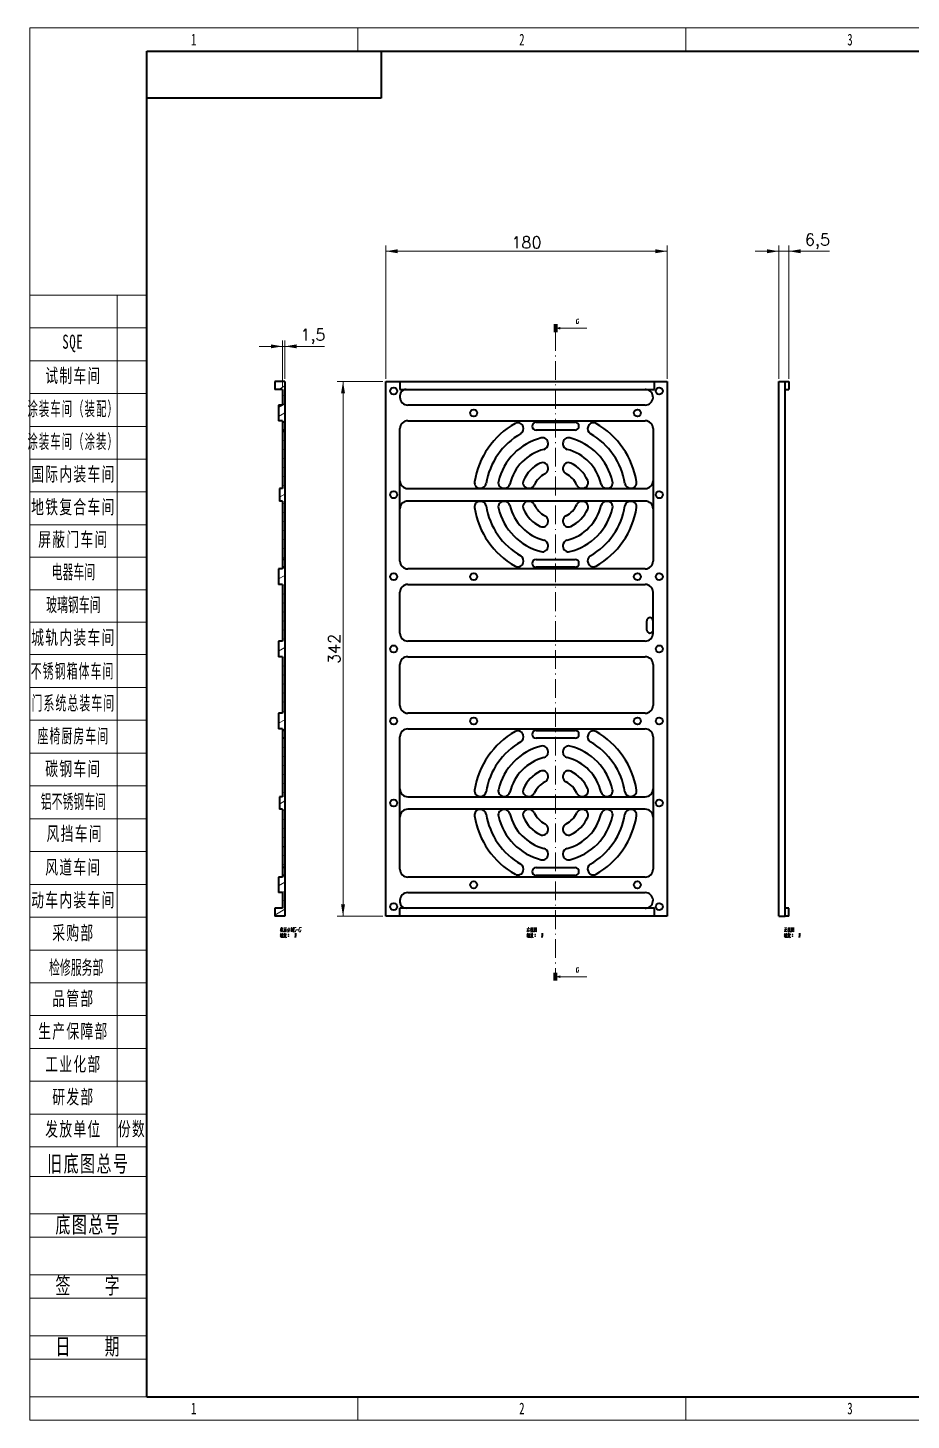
# Model space of a CAD drawing. Header units: millimetres. Extents: x -631 to 3210, y -561 to 2288.
# Drawn here: x 659 to 1224, y 476 to 1366 of the extents above; entities that cross this region are included whole.
import ezdxf
from ezdxf.enums import TextEntityAlignment as Align

# ---------------------------------------------------------------- set-up
doc = ezdxf.new("R2010")
doc.units = ezdxf.units.MM
doc.linetypes.add('DASHDOT', pattern=[18.5, 12, -3, 0.5, -3])
doc.layers.get('0').update_dxf_attribs({"lineweight": 18})
for name, color, linetype, lineweight in [('尺寸线层', 3, 'Continuous', 18), ('文本层', 3, 'Continuous', 18), ('粗实线层', 7, 'Continuous', 35), ('细实线层', 7, 'Continuous', 18)]:
    doc.layers.add(name, color=color, linetype=linetype, lineweight=lineweight)
doc.styles.get("Standard").update_dxf_attribs({"font": 'txt.shx', "bigfont": 'gbcbig.shx'})
doc.styles.add('标准', font='', dxfattribs={"width": 0.667})
doc.styles.get('标准').set_extended_font_data('宋体')
doc.dimstyles.get("Standard").update_dxf_attribs({"dimscale": 3, "dimtxt": 0.18, "dimasz": 0.18, "dimexe": 0.18, "dimexo": 0.0625, "dimgap": 0.09, "dimtad": 0, "dimtih": 1, "dimtoh": 1, "dimdec": 4, "dimzin": 0, "dimdsep": 46, "dimtxsty": 'Standard', "dimcen": 0.09, "dimdle": 0.36, "dimadec": 0, "dimazin": 0, "dimtfac": 1, "dimtdec": 4, "dimtofl": 0, "dimtmove": 0, "dimatfit": 3, "dimfxl": 0, "dimtolj": 1, "dimtzin": 0, "dimarcsym": 0})

# ---------------------------------------------------------------- blocks, each defined once
blk = doc.blocks.new('*X2')
at = {"layer": '尺寸线层', "linetype": 'Continuous'}
for p, q in [((-185, 91.49), (-210, 91.49)), ((-191.37, 91.49), (-191.37, -90.21)), ((-185, 84.49), (-210, 84.49)), ((-185, 77.49), (-210, 77.49)), ((-185, 70.49), (-210, 70.49)), ((-185, 63.49), (-210, 63.49)), ((-185, 56.49), (-210, 56.49)), ((-185, 49.49), (-210, 49.49)), ((-185, 42.49), (-210, 42.49)), ((-185, 35.56), (-210, 35.56)), ((-185, 35.56), (-210, 35.56)), ((-185, 28.64), (-210, 28.64)), ((-185, 28.64), (-210, 28.64)), ((-185, 21.71), (-210, 21.71)), ((-185, 21.71), (-210, 21.71)), ((-185, 14.79), (-210, 14.79)), ((-185, 7.79), (-210, 7.79)), ((-185, 0.79), (-210, 0.79)), ((-185, -6.21), (-210, -6.21)), ((-185, -13.21), (-210, -13.21)), ((-185, -20.21), (-210, -20.21)), ((-185, -27.21), (-210, -27.21)), ((-185, -34.21), (-210, -34.21)), ((-185, -41.21), (-210, -41.21)), ((-185, -48.21), (-210, -48.21)), ((-185, -55.21), (-210, -55.21)), ((-185, -62.21), (-210, -62.21)), ((-185, -69.21), (-210, -69.21)), ((-185, -76.21), (-210, -76.21)), ((-185, -83.21), (-210, -83.21)), ((-185, -90.21), (-210, -90.21))]:
    blk.add_line(p, q, dxfattribs=at)
at = {"layer": '文本层'}
for p, q in [((-210, -96.5), (-185, -96.5)), ((-210, -104.5), (-185, -104.5)), ((-210, -109.5), (-185, -109.5)), ((-210, -117.5), (-185, -117.5)), ((-210, -122.5), (-185, -122.5)), ((-210, -130.5), (-185, -130.5)), ((-210, -135.5), (-185, -135.5)), ((-210, -143.5), (-185, -143.5))]:
    blk.add_line(p, q, dxfattribs=at)
at = {"layer": '粗实线层'}
for p, q in [((-185, -143.5), (-185, 143.5)), ((-185, 143.5), (205, 143.5)), ((-135, 143.5), (-135, 133.5)), ((-135, 133.5), (-185, 133.5)), ((-185, -143.5), (205, -143.5))]:
    blk.add_line(p, q, dxfattribs=at)
at = {"layer": '细实线层'}
for p, q in [((-210, -148.5), (-210, 148.5)), ((-210, 148.5), (210, 148.5)), ((-140, 148.5), (-140, 143.5)), ((-70, 148.5), (-70, 143.5)), ((-140, -148.5), (-140, -143.5)), ((-70, -148.5), (-70, -143.5)), ((-210, -148.5), (210, -148.5)), ((-210, -148.5), (-185, -148.5))]:
    blk.add_line(p, q, dxfattribs=at)
at = {"layer": '尺寸线层', "linetype": 'Continuous', "char_height": 3, "attachment_point": 5, "style": '标准'}
for s, insert, width, line_spacing_factor in [('\\T1.1;\\W0.667;SQE', (-200.8, 81.17), 31.0587, 0.47619), ('\\T1.1;\\W0.667;试制车间', (-200.68, 74.14), 31.0587, 0.57381), ('\\T1.1;\\W0.54149;涂装车间（装配）', (-200.73, 67.06), 27.5396, 0.574243), ('\\T1.1;\\W0.54149;涂装车间（涂装）', (-200.73, 60.06), 27.5396, 0.574243), ('\\T1.1;\\W0.667;国际内装车间', (-200.68, 53.14), 31.0587, 0.561905), ('\\T1.1;\\W0.667;地铁复合车间', (-200.68, 46.14), 31.0587, 0.561905), ('\\T1.1;\\W0.667;屏蔽门车间', (-200.68, 39.21), 31.0587, 0.561905), ('\\W1;{\\W0.567;\\T1;电器车间}', (-200.68, 32.29), 37.2629, 0.561905), ('\\W1;{\\W0.567;\\T1;玻璃钢车间}', (-200.68, 25.29), 37.2629, 0.564286), ('\\T1.1;城轨内装车间', (-200.68, 18.29), 18.6315, 1.15057), ('\\T1.1;{\\W0.567;不锈钢箱体车间}', (-200.85, 11.13), 18.6315, 1.15057), ('\\T1.1;{\\W0.567;门系统总装车间}', (-200.68, 4.29), 18.6315, 1.15057), ('\\T1.1;{\\W0.567;座椅厨房车间}', (-200.68, -2.71), 18.6315, 1.15057), ('\\T1.1;碳钢车间', (-200.68, -9.71), 18.6315, 1.15057), ('{\\W0.567;\\T1;铝不锈钢车间}', (-200.68, -16.71), 18.6315, 1.15057), ('\\T1.1;风挡车间', (-200.39, -23.55), 18.6315, 1.15057), ('\\T1.1;风道车间', (-200.68, -30.71), 18.6315, 1.15057), ('\\T1.1;动车内装车间', (-200.68, -37.71), 18.6315, 1.15057), ('\\T1.1;采购部', (-200.68, -44.71), 18.6315, 1.15057), ('\\W1;{\\W0.567;\\T1;检修服务部}', (-200.08, -52.1), 37.2629, 0.564286), ('\\T1.1;品管部', (-200.68, -58.71), 18.6315, 1.15057), ('\\T1.1;生产保障部', (-200.68, -65.71), 18.6315, 1.15057), ('\\T1.1;工业化部', (-200.68, -72.71), 18.6315, 1.15057), ('\\T1.1;研发部', (-200.68, -79.71), 18.6315, 1.15057), ('\\T1.1;发放单位', (-200.68, -86.58), 18.6315, 0.853342), ('\\T1.1;份数', (-188.18, -86.53), 6.3685, 1.15057)]:
    blk.add_mtext(s, dxfattribs=dict(at, insert=insert, width=width, line_spacing_factor=line_spacing_factor))
at = {"layer": '尺寸线层', "style": '标准'}
for tag, height, width, p in [('T1', 2.5, 0.667, (-175, 146)), ('T2', 2.5, 0.667, (-105, 146)), ('T3', 2.5, 0.667, (-35, 146)), ('T4', 2.5, 0.667, (35, 146)), ('T5', 2.5, 0.667, (105, 146)), ('T6', 2.5, 0.667, (175, 146)), ('R1', 2.5, 0.667, (207.5, 111.38)), ('SQE', 3.5, 0.667, (-188.18, 80.99)), ('试制车间', 3.5, 0.28375, (-188.18, 73.99)), ('涂装车间（装配）', 3.5, 0.147264, (-188.18, 66.99)), ('涂装车间（涂装）', 3.5, 0.147264, (-188.18, 59.99)), ('国际内装车间', 3.5, 0.189302, (-188.18, 52.99)), ('地铁复合车间', 3.5, 0.186278, (-188.18, 46.02)), ('屏蔽门车间', 3.5, 0.225254, (-188.18, 39.14)), ('R2', 2.5, 0.667, (207.5, 37.12)), ('电器车间', 3.5, 0.292284, (-188.18, 32.21)), ('玻璃钢车间', 3.5, 0.225603, (-188.18, 25.29)), ('城轨内装车间', 3.5, 0.186278, (-188.18, 18.29)), ('不锈钢箱体车间', 3.5, 0.15932, (-188.18, 11.29)), ('门系统总装车间', 3.5, 0.161527, (-188.18, 4.29)), ('座椅厨房车间', 3.5, 0.186516, (-188.18, -2.71)), ('碳钢车间', 3.5, 0.28375, (-188.18, -9.71)), ('铝不锈钢车间', 3.5, 0.186397, (-188.18, -16.71)), ('风挡车间', 3.5, 0.284026, (-188.18, -23.71)), ('风道车间', 3.5, 0.284026, (-188.18, -30.71)), ('动车内装车间', 3.5, 0.186397, (-188.18, -37.71)), ('R3', 2.5, 0.667, (207.5, -37.12)), ('采购部', 3.5, 0.378308, (-188.18, -44.71)), ('检修服务部', 3.5, 0.223014, (-188.18, -51.71)), ('品管部', 3.5, 0.389426, (-188.18, -58.71)), ('生产保障部', 3.5, 0.223356, (-188.18, -65.71)), ('工业化部', 3.5, 0.281557, (-188.18, -72.71)), ('研发部', 3.5, 0.3788, (-188.18, -79.71)), ('旧底图总号', 3, 0.667, (-197.5, -100.5)), ('底图总号', 3, 0.667, (-197.5, -113.5)), ('R4', 2.5, 0.667, (207.5, -111.38)), ('签字', 3, 0.667, (-197.5, -126.5)), ('日期', 3, 0.667, (-197.5, -139.5)), ('B1', 2.5, 0.667, (-175, -146)), ('B2', 2.5, 0.667, (-105, -146)), ('B3', 2.5, 0.667, (-35, -146)), ('B4', 2.5, 0.667, (35, -146)), ('B5', 2.5, 0.667, (105, -146)), ('B6', 2.5, 0.667, (175, -146))]:
    blk.add_attdef(tag, text='', height=height, dxfattribs=dict(at, width=width)).set_placement(p, align=Align.MIDDLE_CENTER)
at = {"layer": '尺寸线层', "style": '标准', "width": 0.667}
blk.add_attdef('图号', text='', height=5.33, rotation=180, dxfattribs=at).set_placement((-160, 138.5), align=Align.MIDDLE_CENTER)
at = {"layer": '文本层', "char_height": 3.5, "width": 25, "attachment_point": 5, "style": '标准'}
for s, insert in [('\\T1.1;旧底图总号', (-197.5, -94)), ('\\T1.1;底图总号', (-197.5, -107)), ('\\T1.1;签    字', (-197.5, -120)), ('\\T1.1;日    期', (-197.5, -133))]:
    blk.add_mtext(s, dxfattribs=dict(at, insert=insert))
blk = doc.blocks.new('*X16')
at = {"layer": '尺寸线层', "linetype": 'Continuous'}
for points in [[(887.97, 1223.53), (895.47, 1224.78), (895.47, 1222.28)], [(1067.97, 1223.53), (1060.47, 1224.78), (1060.47, 1222.28)]]:
    blk.add_hatch(color=0, dxfattribs=at).paths.add_polyline_path(points, flags=0)
at = {"layer": '尺寸线层', "color": 0, "linetype": 'Continuous'}
for p, q in [((887.97, 1141.96), (887.97, 1227.28)), ((887.97, 1223.53), (1067.97, 1223.53)), ((1067.97, 1141.96), (1067.97, 1227.28))]:
    blk.add_line(p, q, dxfattribs=at)
at = {"layer": '尺寸线层', "color": 0, "insert": (977.97, 1229.16), "char_height": 7.5, "width": 36.4286, "attachment_point": 5}
blk.add_mtext('180', dxfattribs=at)
blk = doc.blocks.new('*X17')
at = {"layer": '尺寸线层', "linetype": 'Continuous'}
for points in [[(860.55, 1140.08), (861.8, 1132.58), (859.3, 1132.58)], [(860.55, 798.08), (861.8, 805.58), (859.3, 805.58)]]:
    blk.add_hatch(color=0, dxfattribs=at).paths.add_polyline_path(points, flags=0)
at = {"layer": '尺寸线层', "color": 0, "linetype": 'Continuous'}
for p, q in [((886.09, 1140.08), (856.8, 1140.08)), ((860.55, 1140.08), (860.55, 798.08)), ((886.09, 798.08), (856.8, 798.08))]:
    blk.add_line(p, q, dxfattribs=at)
at = {"layer": '尺寸线层', "color": 0, "insert": (854.92, 969.08), "char_height": 7.5, "width": 38.5714, "attachment_point": 5, "rotation": 90}
blk.add_mtext('342', dxfattribs=at)
blk = doc.blocks.new('*X18')
at = {"layer": '尺寸线层', "linetype": 'Continuous'}
for points in [[(1139.44, 1223.53), (1131.94, 1224.78), (1131.94, 1222.28)], [(1145.94, 1223.53), (1153.44, 1224.78), (1153.44, 1222.28)]]:
    blk.add_hatch(color=0, dxfattribs=at).paths.add_polyline_path(points, flags=0)
at = {"layer": '尺寸线层', "color": 0, "linetype": 'Continuous'}
for p, q in [((1124.44, 1223.53), (1171.89, 1223.53)), ((1139.44, 1141.96), (1139.44, 1227.28)), ((1145.94, 1141.96), (1145.94, 1227.28))]:
    blk.add_line(p, q, dxfattribs=at)
at = {"layer": '尺寸线层', "color": 0, "insert": (1164.22, 1229.87), "char_height": 7.5, "width": 30.7143, "attachment_point": 5}
blk.add_mtext('6,5', dxfattribs=at)
blk = doc.blocks.new('*X50')
at = {"layer": '尺寸线层', "linetype": 'Continuous'}
for points in [[(821.85, 1162.66), (814.35, 1161.41), (814.35, 1163.91)], [(823.35, 1162.66), (830.85, 1161.41), (830.85, 1163.91)]]:
    blk.add_hatch(color=0, dxfattribs=at).paths.add_polyline_path(points, flags=0)
at = {"layer": '尺寸线层', "color": 0, "linetype": 'Continuous'}
for p, q in [((848.59, 1162.66), (806.85, 1162.66)), ((821.85, 1136.96), (821.85, 1166.41)), ((823.35, 1141.96), (823.35, 1166.41))]:
    blk.add_line(p, q, dxfattribs=at)
at = {"layer": '尺寸线层', "color": 0, "insert": (841.27, 1169), "char_height": 7.5, "width": 29.2857, "attachment_point": 5}
blk.add_mtext('1,5', dxfattribs=at)

msp = doc.modelspace()

# ---------------------------------------------------------------- hatches: boundary and pattern name
at = {"lineweight": 13}
for points in [[(999.57, 1175.084), (996.57, 1174.28), (999.57, 1173.476)], [(999.57, 760.089), (996.57, 759.285), (999.57, 758.482)]]:
    msp.add_hatch(color=7, dxfattribs=at).paths.add_polyline_path(points, flags=0)

# ---------------------------------------------------------------- linework, layer by layer
at = {"color": 7, "lineweight": 100, "ltscale": 0.125}
for p, q in [((996.57, 1176.78), (996.57, 1171.78)), ((996.57, 756.785), (996.57, 761.785))]:
    msp.add_line(p, q, dxfattribs=at)
at = {"color": 7, "lineweight": 13}
for p, q in [((996.57, 1174.28), (1016.57, 1174.28)), ((996.57, 759.285), (1016.57, 759.285))]:
    msp.add_line(p, q, dxfattribs=at)
at = {"color": 7, "linetype": 'DASHDOT', "lineweight": 13}
msp.add_line((996.57, 1171.78), (996.57, 761.785), dxfattribs=at)
at = {"color": 7, "lineweight": 35, "ltscale": 0.1625}
for p, q in [((823.348, 1140.08), (816.848, 1140.08)), ((823.348, 798.08), (816.848, 798.08))]:
    msp.add_line(p, q, dxfattribs=at)
at = {"color": 7, "lineweight": 35, "ltscale": 0.125}
for p, q in [((816.848, 1140.08), (816.848, 1135.08)), ((821.848, 1135.08), (816.848, 1135.08)), ((896.97, 1140.08), (896.97, 1135.08)), ((1059.97, 1135.08), (1059.97, 1140.08)), ((1145.938, 1140.08), (1145.938, 1135.08)), ((821.848, 803.08), (816.848, 803.08)), ((816.848, 803.08), (816.848, 798.08)), ((896.97, 798.08), (896.97, 803.08)), ((1059.97, 798.08), (1059.97, 803.08)), ((1145.938, 798.08), (1145.938, 803.08))]:
    msp.add_line(p, q, dxfattribs=at)
at = {"color": 7, "lineweight": 13, "ltscale": 0.034083}
msp.add_line((816.848, 1139.399), (818.029, 1140.08), dxfattribs=at)
at = {"color": 7, "lineweight": 13, "ltscale": 0.114879}
msp.add_line((819.369, 1135.08), (823.348, 1137.378), dxfattribs=at)
at = {"color": 7, "lineweight": 35, "ltscale": 0.25}
for p, q in [((821.848, 1135.08), (821.848, 1125.08)), ((819.348, 1125.08), (819.348, 1115.08)), ((819.348, 1020.28), (819.348, 1010.28)), ((819.348, 974.08), (819.348, 964.08)), ((819.348, 927.88), (819.348, 917.88)), ((819.348, 823.08), (819.348, 813.08)), ((821.848, 813.08), (821.848, 803.08))]:
    msp.add_line(p, q, dxfattribs=at)
at = {"color": 7, "lineweight": 13, "ltscale": 0.043301}
for p, q in [((821.848, 1130.738), (823.348, 1131.604)), ((821.848, 1107.644), (823.348, 1108.51)), ((821.848, 1101.871), (823.348, 1102.737)), ((821.848, 1096.097), (823.348, 1096.963)), ((821.848, 1090.324), (823.348, 1091.19)), ((821.848, 1084.55), (823.348, 1085.416)), ((821.848, 1078.777), (823.348, 1079.643)), ((821.848, 1073.003), (823.348, 1073.869)), ((821.848, 1061.456), (823.348, 1062.322)), ((821.848, 1055.683), (823.348, 1056.549)), ((821.848, 1049.909), (823.348, 1050.775)), ((821.848, 1044.136), (823.348, 1045.002)), ((821.848, 1038.362), (823.348, 1039.228)), ((821.848, 1032.589), (823.348, 1033.455)), ((821.848, 1026.815), (823.348, 1027.681)), ((821.848, 1009.495), (823.348, 1010.361)), ((821.848, 1003.721), (823.348, 1004.587)), ((821.848, 997.948), (823.348, 998.814)), ((821.848, 992.174), (823.348, 993.04)), ((821.848, 986.401), (823.348, 987.267)), ((821.848, 980.627), (823.348, 981.493)), ((821.848, 974.854), (823.348, 975.72)), ((821.848, 963.307), (823.348, 964.173)), ((821.848, 957.533), (823.348, 958.399)), ((821.848, 951.76), (823.348, 952.626)), ((821.848, 945.986), (823.348, 946.852)), ((821.848, 940.213), (823.348, 941.079)), ((821.848, 934.439), (823.348, 935.305)), ((821.848, 928.666), (823.348, 929.532)), ((821.848, 917.119), (823.348, 917.985)), ((821.848, 905.572), (823.348, 906.438)), ((821.848, 899.798), (823.348, 900.664)), ((821.848, 894.025), (823.348, 894.891)), ((821.848, 888.251), (823.348, 889.117)), ((821.848, 882.478), (823.348, 883.344)), ((821.848, 876.704), (823.348, 877.57)), ((821.848, 865.157), (823.348, 866.023)), ((821.848, 859.384), (823.348, 860.25)), ((821.848, 853.61), (823.348, 854.476)), ((821.848, 847.837), (823.348, 848.703)), ((821.848, 842.063), (823.348, 842.929)), ((821.848, 836.29), (823.348, 837.156)), ((821.848, 830.516), (823.348, 831.382)), ((821.848, 807.422), (823.348, 808.288))]:
    msp.add_line(p, q, dxfattribs=at)
at = {"color": 7, "lineweight": 35}
for p, q in [((823.348, 1140.08), (823.348, 798.08)), ((887.97, 798.08), (887.97, 1140.08)), ((896.97, 1140.08), (1059.97, 1140.08)), ((896.97, 1135.08), (1059.97, 1135.08)), ((1067.97, 1140.08), (1067.97, 798.08)), ((1139.438, 798.08), (1139.438, 1140.08)), ((1143.438, 798.08), (1143.438, 1140.08)), ((1053.97, 1125.08), (901.97, 1125.08)), ((821.848, 1115.08), (821.848, 1071.68)), ((901.97, 1115.08), (1053.97, 1115.08)), ((984.07, 1114.08), (1009.07, 1114.08)), ((896.97, 1025.28), (896.97, 1110.08)), ((1009.07, 1109.08), (984.07, 1109.08)), ((1058.97, 1110.08), (1058.97, 1025.28)), ((901.97, 1071.68), (1053.97, 1071.68)), ((821.848, 1063.68), (821.848, 1020.28)), ((1053.97, 1063.68), (901.97, 1063.68)), ((984.07, 1026.28), (1009.07, 1026.28)), ((1053.97, 1020.28), (901.97, 1020.28)), ((1009.07, 1021.28), (984.07, 1021.28)), ((821.848, 1010.28), (821.848, 974.08)), ((901.97, 1010.28), (1053.97, 1010.28)), ((896.97, 979.08), (896.97, 1005.28)), ((1058.97, 979.08), (1058.97, 1005.28)), ((1053.97, 974.08), (901.97, 974.08)), ((821.848, 964.08), (821.848, 927.88)), ((901.97, 964.08), (1053.97, 964.08)), ((896.97, 932.88), (896.97, 959.08)), ((1058.97, 959.08), (1058.97, 932.88)), ((1053.97, 927.88), (901.97, 927.88)), ((821.848, 917.88), (821.848, 874.48)), ((901.97, 917.88), (1053.97, 917.88)), ((896.97, 828.08), (896.97, 912.88)), ((984.07, 916.88), (1009.07, 916.88)), ((1009.07, 911.88), (984.07, 911.88)), ((1058.97, 912.88), (1058.97, 828.08)), ((901.97, 874.48), (1053.97, 874.48)), ((821.848, 866.48), (821.848, 823.08)), ((1053.97, 866.48), (901.97, 866.48)), ((984.07, 829.08), (1009.07, 829.08)), ((1053.97, 823.08), (901.97, 823.08)), ((1009.07, 824.08), (984.07, 824.08)), ((901.97, 813.08), (1053.97, 813.08)), ((1059.97, 803.08), (896.97, 803.08)), ((1059.97, 798.08), (896.97, 798.08))]:
    msp.add_line(p, q, dxfattribs=at)
at = {"color": 7, "lineweight": 35, "ltscale": 0.225}
for p, q in [((887.97, 1140.08), (896.97, 1140.08)), ((896.97, 798.08), (887.97, 798.08))]:
    msp.add_line(p, q, dxfattribs=at)
at = {"color": 7, "lineweight": 35, "ltscale": 0.001047}
msp.add_line((1054.615, 1135.08), (1054.615, 1135.038), dxfattribs=at)
at = {"color": 7, "lineweight": 35, "ltscale": 0.2}
for p, q in [((1059.97, 1140.08), (1067.97, 1140.08)), ((819.848, 1071.68), (819.848, 1063.68)), ((819.848, 874.48), (819.848, 866.48)), ((1067.97, 798.08), (1059.97, 798.08))]:
    msp.add_line(p, q, dxfattribs=at)
at = {"color": 7, "lineweight": 35, "ltscale": 0.1}
for p, q in [((1139.438, 1140.08), (1143.438, 1140.08)), ((1139.438, 798.08), (1143.438, 798.08))]:
    msp.add_line(p, q, dxfattribs=at)
at = {"color": 7, "lineweight": 35, "ltscale": 0.0625}
for p, q in [((1143.438, 1140.08), (1145.938, 1140.08)), ((1143.438, 1135.08), (1145.938, 1135.08)), ((821.848, 1125.08), (819.348, 1125.08)), ((821.848, 1115.08), (819.348, 1115.08)), ((821.848, 1020.28), (819.348, 1020.28)), ((821.848, 1010.28), (819.348, 1010.28)), ((821.848, 974.08), (819.348, 974.08)), ((821.848, 964.08), (819.348, 964.08)), ((821.848, 927.88), (819.348, 927.88)), ((821.848, 917.88), (819.348, 917.88)), ((821.848, 823.08), (819.348, 823.08)), ((821.848, 813.08), (819.348, 813.08)), ((1145.938, 803.08), (1143.438, 803.08)), ((1145.938, 798.08), (1143.438, 798.08))]:
    msp.add_line(p, q, dxfattribs=at)
at = {"color": 7, "lineweight": 13, "ltscale": 0.11547}
for p, q in [((819.348, 1123.521), (823.348, 1125.831)), ((819.348, 1117.748), (823.348, 1120.057)), ((819.348, 1013.825), (823.348, 1016.134)), ((819.348, 967.637), (823.348, 969.946)), ((819.348, 921.449), (823.348, 923.758)), ((819.348, 817.526), (823.348, 819.835))]:
    msp.add_line(p, q, dxfattribs=at)
at = {"color": 7, "lineweight": 35, "ltscale": 0.025}
for p, q in [((896.97, 1131.08), (896.97, 1130.08)), ((896.97, 808.08), (896.97, 807.08))]:
    msp.add_line(p, q, dxfattribs=at)
at = {"color": 7, "lineweight": 35, "ltscale": 0.0375}
for p, q in [((823.348, 1114.08), (821.848, 1114.08)), ((823.348, 1109.08), (821.848, 1109.08)), ((823.348, 1026.28), (821.848, 1026.28)), ((823.348, 1021.28), (821.848, 1021.28)), ((823.348, 916.88), (821.848, 916.88)), ((823.348, 911.88), (821.848, 911.88)), ((823.348, 829.08), (821.848, 829.08)), ((823.348, 824.08), (821.848, 824.08))]:
    msp.add_line(p, q, dxfattribs=at)
at = {"color": 7, "lineweight": 13, "ltscale": 0.010177}
msp.add_line((822.996, 1114.08), (823.348, 1114.284), dxfattribs=at)
at = {"color": 7, "lineweight": 35, "ltscale": 0.012531}
for p, q in [((975.772, 1111.355), (975.556, 1111.807)), ((1017.583, 1111.807), (1017.367, 1111.355)), ((975.556, 826.353), (975.772, 826.806)), ((1017.367, 826.806), (1017.583, 826.353))]:
    msp.add_line(p, q, dxfattribs=at)
at = {"color": 7, "lineweight": 35, "ltscale": 0.012894}
for p, q in [((991.799, 1100.143), (991.799, 1100.659)), ((1001.34, 1100.659), (1001.34, 1100.143)), ((991.799, 837.502), (991.799, 838.017)), ((1001.34, 838.017), (1001.34, 837.502))]:
    msp.add_line(p, q, dxfattribs=at)
at = {"color": 7, "lineweight": 35, "ltscale": 0.013928}
for p, q in [((991.799, 1084.228), (991.799, 1084.786)), ((1001.34, 1084.786), (1001.34, 1084.228))]:
    msp.add_line(p, q, dxfattribs=at)
at = {"color": 7, "lineweight": 35, "ltscale": 0.05}
for p, q in [((821.848, 1071.68), (819.848, 1071.68)), ((821.848, 1063.68), (819.848, 1063.68)), ((821.848, 874.48), (819.848, 874.48)), ((821.848, 866.48), (819.848, 866.48))]:
    msp.add_line(p, q, dxfattribs=at)
at = {"color": 7, "lineweight": 35, "ltscale": 0.012659}
for p, q in [((948.177, 1071.869), (948.683, 1071.869)), ((1044.456, 1071.869), (1044.963, 1071.869)), ((948.683, 1063.491), (948.177, 1063.491)), ((1044.963, 1063.491), (1044.456, 1063.491)), ((948.177, 874.669), (948.683, 874.669)), ((1044.456, 874.669), (1044.963, 874.669)), ((948.683, 866.291), (948.177, 866.291)), ((1044.963, 866.291), (1044.456, 866.291))]:
    msp.add_line(p, q, dxfattribs=at)
at = {"color": 7, "lineweight": 35, "ltscale": 0.01283}
for p, q in [((963.45, 1071.869), (963.964, 1071.869)), ((963.964, 1063.491), (963.45, 1063.491)), ((963.45, 874.669), (963.964, 874.669)), ((963.964, 866.291), (963.45, 866.291))]:
    msp.add_line(p, q, dxfattribs=at)
at = {"color": 7, "lineweight": 35, "ltscale": 0.013708}
for p, q in [((979.195, 1071.869), (979.743, 1071.869)), ((1013.396, 1071.869), (1013.944, 1071.869)), ((979.743, 1063.491), (979.195, 1063.491)), ((1013.944, 1063.491), (1013.396, 1063.491)), ((979.195, 874.669), (979.743, 874.669)), ((1013.396, 874.669), (1013.944, 874.669)), ((979.743, 866.291), (979.195, 866.291)), ((1013.944, 866.291), (1013.396, 866.291))]:
    msp.add_line(p, q, dxfattribs=at)
at = {"color": 7, "lineweight": 35, "ltscale": 0.012842}
for p, q in [((1029.175, 1071.869), (1029.689, 1071.869)), ((1029.689, 1063.491), (1029.175, 1063.491)), ((1029.175, 874.669), (1029.689, 874.669)), ((1029.689, 866.291), (1029.175, 866.291))]:
    msp.add_line(p, q, dxfattribs=at)
at = {"color": 7, "lineweight": 13, "ltscale": 0.101036}
for p, q in [((819.848, 1066.075), (823.348, 1068.096)), ((819.848, 869.776), (823.348, 871.797))]:
    msp.add_line(p, q, dxfattribs=at)
at = {"color": 7, "lineweight": 35, "ltscale": 0.013929}
for p, q in [((991.799, 1050.575), (991.799, 1051.132)), ((1001.34, 1051.132), (1001.34, 1050.575)), ((991.799, 887.029), (991.799, 887.586)), ((1001.34, 887.586), (1001.34, 887.029)), ((991.799, 853.375), (991.799, 853.932)), ((1001.34, 853.932), (1001.34, 853.375))]:
    msp.add_line(p, q, dxfattribs=at)
at = {"color": 7, "lineweight": 35, "ltscale": 0.012893}
for p, q in [((991.799, 1034.702), (991.799, 1035.217)), ((1001.34, 1035.217), (1001.34, 1034.702)), ((991.799, 902.943), (991.799, 903.459)), ((1001.34, 903.459), (1001.34, 902.943))]:
    msp.add_line(p, q, dxfattribs=at)
at = {"color": 7, "lineweight": 13, "ltscale": 0.034096}
msp.add_line((819.348, 1019.598), (820.53, 1020.28), dxfattribs=at)
at = {"color": 7, "lineweight": 13, "ltscale": 0.011925}
msp.add_line((821.848, 1021.042), (822.261, 1021.28), dxfattribs=at)
at = {"color": 7, "lineweight": 35, "ltscale": 0.01253}
for p, q in [((975.556, 1023.553), (975.772, 1024.006)), ((1017.367, 1024.006), (1017.583, 1023.553)), ((975.772, 914.155), (975.556, 914.607)), ((1017.583, 914.607), (1017.367, 914.155))]:
    msp.add_line(p, q, dxfattribs=at)
at = {"color": 7, "lineweight": 35, "ltscale": 0.15}
msp.add_line((1054.97, 981.08), (1054.97, 987.08), dxfattribs=at)
at = {"color": 7, "lineweight": 13, "ltscale": 0.033491}
msp.add_line((819.348, 973.41), (820.509, 974.08), dxfattribs=at)
at = {"color": 7, "lineweight": 13, "ltscale": 0.032897}
msp.add_line((819.348, 927.222), (820.488, 927.88), dxfattribs=at)
at = {"color": 7, "lineweight": 13, "ltscale": 0.026752}
msp.add_line((821.848, 911.345), (822.775, 911.88), dxfattribs=at)
at = {"color": 7, "lineweight": 13, "ltscale": 0.049068}
msp.add_line((821.649, 813.08), (823.348, 814.062), dxfattribs=at)
at = {"color": 7, "lineweight": 13, "ltscale": 0.187639}
msp.add_line((816.848, 798.762), (823.348, 802.515), dxfattribs=at)
at = {"color": 7, "lineweight": 35, "ltscale": 0.001046}
msp.add_line((1054.615, 803.122), (1054.615, 803.08), dxfattribs=at)
at = {"color": 7, "lineweight": 13}
for points in [[(1011.198, 1178.375), (1011.023, 1177.255), (1010.077, 1177.255), (1009.938, 1177.675), (1009.903, 1177.99), (1010.077, 1179.39), (1010.253, 1179.88), (1010.532, 1180.055), (1011.478, 1180.055)], [(1010.988, 1178.375), (1011.407, 1178.375)], [(820.308, 789.75), (822.128, 789.995)], [(820.308, 788.665), (820.658, 789.19)], [(820.308, 784.605), (821.009, 784.99)], [(820.763, 786.04), (820.344, 785.9)], [(820.833, 787.055), (820.378, 785.97)], [(820.413, 785.27), (820.938, 785.445)], [(820.904, 786.285), (820.449, 785.27)], [(820.589, 790.31), (821.358, 790.415)], [(820.658, 789.19), (820.833, 789.715)], [(820.658, 789.19), (820.658, 787.79)], [(821.464, 788.91), (820.694, 788.805)], [(821.464, 788.525), (820.694, 788.42)], [(821.498, 788.105), (820.694, 788)], [(820.763, 789.225), (821.498, 789.33)], [(821.219, 785.76), (820.904, 785.27)], [(821.148, 786.74), (821.043, 786.18)], [(821.078, 789.855), (821.078, 790.905)], [(821.078, 789.68), (821.078, 788.07)], [(821.148, 786.6), (822.199, 786.74)], [(821.393, 786.32), (821.219, 785.76)], [(821.253, 785.83), (821.253, 784.115)], [(821.464, 788.35), (822.094, 789.33)], [(821.464, 786.04), (822.163, 786.145)], [(821.533, 790.87), (821.674, 789.295), (821.779, 788.665), (822.233, 787.755)], [(821.533, 787.23), (821.708, 786.845)], [(821.533, 785.62), (821.569, 784.22)], [(821.533, 785.515), (822.058, 785.585)], [(821.569, 784.955), (821.953, 785.025)], [(822.023, 784.465), (821.603, 784.395)], [(821.779, 786.075), (821.708, 785.515)], [(821.848, 790.555), (821.989, 790.135)], [(822.094, 785.69), (822.023, 784.29)], [(822.233, 786.845), (822.094, 786.39)], [(822.163, 788.455), (822.233, 787.755)], [(823.003, 786.46), (822.898, 785.55), (822.793, 785.13), (822.478, 784.255)], [(822.513, 786.39), (823.563, 786.53)], [(824.404, 790.695), (822.583, 790.52)], [(822.828, 790.03), (822.864, 787.895)], [(824.158, 789.89), (822.828, 789.75)], [(822.864, 788.14), (824.089, 788.28)], [(823.319, 785.97), (823.214, 785.13), (823.074, 784.29), (822.864, 784.57)], [(822.933, 785.795), (823.319, 785.865)], [(823.003, 787.3), (823.108, 786.74)], [(823.248, 789.785), (823.248, 788.21)], [(823.598, 789.4), (823.248, 789.33)], [(823.248, 788.84), (823.598, 788.91)], [(823.703, 784.71), (823.319, 784.185)], [(823.353, 789.82), (823.493, 790.59)], [(823.703, 785.97), (823.529, 785.41)], [(823.634, 785.725), (824.194, 784.29)], [(823.739, 789.82), (823.703, 788.245)], [(823.844, 786.6), (823.703, 785.97)], [(823.983, 785.34), (823.703, 784.71)], [(823.773, 786.215), (824.473, 786.355)], [(823.913, 787.335), (823.844, 786.6)], [(824.194, 786.285), (823.983, 785.34)], [(824.089, 787.93), (824.194, 790.065)], [(824.194, 784.29), (824.509, 784.29)], [(825.558, 790.205), (825.174, 789.54), (824.753, 788.945)], [(825.384, 788.315), (824.928, 787.755)], [(825.243, 789.155), (826.154, 789.19)], [(825.628, 789.155), (825.384, 788.315)], [(825.523, 786.425), (825.908, 786.425)], [(825.523, 785.165), (825.908, 785.165)], [(825.558, 786.53), (825.873, 786.53)], [(825.558, 786.285), (825.873, 786.285)], [(825.558, 785.27), (825.873, 785.27)], [(825.558, 785.025), (825.873, 785.025)], [(826.013, 788.315), (825.873, 787.79), (825.628, 788.175)], [(825.908, 790.8), (826.188, 789.96)], [(826.188, 789.295), (826.049, 788.315)], [(826.154, 789.96), (826.469, 789.155), (826.714, 789.155)], [(827.063, 789.085), (828.183, 789.26)], [(827.273, 790.485), (827.168, 789.75)], [(827.239, 790.31), (828.114, 790.415)], [(827.273, 789.82), (828.009, 789.96)], [(827.273, 789.47), (828.009, 789.61)], [(827.308, 788.875), (827.308, 787.93)], [(827.308, 788.735), (828.009, 788.84)], [(828.043, 788.245), (827.308, 788.105)], [(827.623, 790.905), (827.728, 790.485)], [(827.658, 790.31), (827.658, 788.84)], [(828.043, 788.91), (827.973, 788.245)], [(828.183, 790.52), (828.043, 790.1)], [(828.393, 788.7), (828.393, 790.17)], [(828.743, 787.79), (828.428, 788.245)], [(828.743, 790.905), (828.743, 789.365), (828.743, 787.79)], [(830.353, 789.05), (830.178, 787.93), (829.233, 787.93), (829.094, 788.35), (829.058, 788.665), (829.233, 790.065), (829.408, 790.555), (829.688, 790.73), (830.634, 790.73)], [(829.969, 787.16), (829.864, 785.76), (829.759, 784.36)], [(829.969, 786.425), (830.353, 786.425)], [(829.969, 785.165), (830.353, 785.165)], [(830.003, 786.53), (830.319, 786.53)], [(830.003, 786.285), (830.319, 786.285)], [(830.003, 785.27), (830.319, 785.27)], [(830.003, 785.025), (830.319, 785.025)], [(830.143, 789.05), (830.563, 789.05)], [(830.563, 787.16), (830.458, 785.76), (830.353, 784.36)], [(830.634, 789.33), (832.313, 789.33)], [(833.608, 789.05), (833.433, 787.93), (832.489, 787.93), (832.348, 788.35), (832.313, 788.665), (832.489, 790.065), (832.663, 790.555), (832.944, 790.73), (833.888, 790.73)], [(833.398, 789.05), (833.819, 789.05)], [(978.11, 788.315), (978.704, 789.26)], [(978.144, 789.855), (980.104, 790.065)], [(978.179, 784.605), (978.88, 784.99)], [(978.635, 786.04), (978.215, 785.9)], [(978.704, 787.055), (978.249, 785.97)], [(978.284, 785.27), (978.809, 785.445)], [(978.775, 786.285), (978.32, 785.27)], [(978.704, 789.26), (979.019, 789.925)], [(978.775, 789.33), (978.775, 787.755)], [(978.775, 789.015), (979.684, 789.12)], [(979.684, 788.14), (978.775, 788.035)], [(979.09, 785.76), (978.775, 785.27)], [(979.019, 786.74), (978.914, 786.18)], [(979.3, 790.905), (979.019, 789.925)], [(979.019, 786.6), (980.07, 786.74)], [(979.264, 786.32), (979.09, 785.76)], [(979.124, 785.83), (979.124, 784.115)], [(979.335, 786.04), (980.034, 786.145)], [(979.405, 787.23), (979.579, 786.845)], [(979.405, 785.62), (979.44, 784.22)], [(979.405, 785.515), (979.929, 785.585)], [(979.44, 784.955), (979.824, 785.025)], [(979.894, 784.465), (979.474, 784.395)], [(979.65, 786.075), (979.579, 785.515)], [(979.72, 789.225), (979.615, 788.14)], [(979.965, 785.69), (979.894, 784.29)], [(980.104, 786.845), (979.965, 786.39)], [(981.014, 790.135), (980.84, 789.645), (980.349, 788.91)], [(980.874, 786.46), (980.769, 785.55), (980.664, 785.13), (980.349, 784.255)], [(980.385, 789.925), (980.945, 789.995)], [(980.385, 786.39), (981.434, 786.53)], [(980.664, 790.8), (980.945, 790.38)], [(981.19, 785.97), (981.085, 785.13), (980.945, 784.29), (980.735, 784.57)], [(980.804, 785.795), (981.19, 785.865)], [(980.84, 789.645), (980.84, 787.86)], [(980.84, 789.47), (981.155, 789.155)], [(980.874, 787.3), (980.979, 786.74)], [(980.945, 787.86), (981.224, 788.14)], [(981.574, 784.71), (981.19, 784.185)], [(981.224, 788.14), (981.47, 788.49)], [(981.574, 785.97), (981.4, 785.41)], [(981.434, 790.765), (981.434, 789.085)], [(982.099, 790.59), (981.434, 790.52)], [(981.644, 789.12), (981.47, 788.49)], [(981.505, 785.725), (982.065, 784.29)], [(981.715, 786.6), (981.574, 785.97)], [(981.854, 785.34), (981.574, 784.71)], [(981.749, 790.17), (981.644, 789.12)], [(981.644, 786.215), (982.345, 786.355)], [(981.784, 787.335), (981.715, 786.6)], [(981.784, 788.14), (981.784, 789.225)], [(981.925, 788.035), (981.784, 788.14)], [(982.065, 786.285), (981.854, 785.34)], [(982.345, 788.035), (981.925, 788.035)], [(982.03, 789.015), (982.099, 790.695)], [(982.065, 784.29), (982.38, 784.29)], [(982.345, 788.665), (982.345, 788.035)], [(982.869, 790.8), (982.869, 789.33), (982.869, 787.825)], [(982.869, 790.765), (982.869, 789.365), (982.869, 787.965)], [(984.34, 790.625), (982.869, 790.485)], [(982.869, 788.07), (984.235, 788.175)], [(982.94, 788.875), (983.429, 789.295)], [(983.639, 790.345), (983.079, 789.54)], [(983.394, 789.785), (984.095, 789.05)], [(983.394, 788.7), (983.744, 788.315)], [(983.394, 786.425), (983.78, 786.425)], [(983.394, 785.165), (983.78, 785.165)], [(983.429, 789.995), (983.885, 790.065)], [(983.429, 789.295), (983.639, 789.575)], [(983.429, 786.53), (983.744, 786.53)], [(983.429, 786.285), (983.744, 786.285)], [(983.429, 785.27), (983.744, 785.27)], [(983.429, 785.025), (983.744, 785.025)], [(983.499, 789.085), (983.744, 788.805)], [(983.639, 789.575), (983.99, 790.205)], [(984.095, 789.05), (984.269, 789.085)], [(984.304, 787.895), (984.304, 788), (984.235, 788.175)], [(984.304, 788), (984.304, 789.365), (984.34, 790.765)], [(987.84, 787.16), (987.735, 785.76), (987.63, 784.36)], [(987.84, 786.425), (988.224, 786.425)], [(987.84, 785.165), (988.224, 785.165)], [(987.874, 786.53), (988.19, 786.53)], [(987.874, 786.285), (988.19, 786.285)], [(987.874, 785.27), (988.19, 785.27)], [(987.874, 785.025), (988.19, 785.025)], [(988.434, 787.16), (988.329, 785.76), (988.224, 784.36)], [(1142.863, 788.105), (1144.823, 788.21)], [(1142.898, 784.605), (1143.598, 784.99)], [(1143.353, 786.04), (1142.933, 785.9)], [(1143.423, 787.055), (1142.968, 785.97)], [(1143.003, 785.27), (1143.528, 785.445)], [(1143.493, 786.285), (1143.038, 785.27)], [(1143.143, 790.52), (1144.648, 790.59)], [(1143.423, 789.715), (1143.423, 788.14)], [(1143.808, 785.76), (1143.493, 785.27)], [(1143.738, 786.74), (1143.633, 786.18)], [(1143.738, 786.6), (1144.788, 786.74)], [(1143.983, 786.32), (1143.808, 785.76)], [(1143.843, 785.83), (1143.843, 784.115)], [(1143.913, 790.52), (1143.913, 789.365), (1143.913, 788.175)], [(1143.913, 789.4), (1144.543, 789.47)], [(1144.053, 786.04), (1144.753, 786.145)], [(1144.123, 787.23), (1144.298, 786.845)], [(1144.123, 785.62), (1144.158, 784.22)], [(1144.123, 785.515), (1144.648, 785.585)], [(1144.158, 784.955), (1144.543, 785.025)], [(1144.613, 784.465), (1144.193, 784.395)], [(1144.368, 786.075), (1144.298, 785.515)], [(1144.683, 785.69), (1144.613, 784.29)], [(1144.823, 786.845), (1144.683, 786.39)], [(1145.733, 790.135), (1145.558, 789.645), (1145.068, 788.91)], [(1145.593, 786.46), (1145.488, 785.55), (1145.383, 785.13), (1145.068, 784.255)], [(1145.103, 789.925), (1145.663, 789.995)], [(1145.103, 786.39), (1146.153, 786.53)], [(1145.383, 790.8), (1145.663, 790.38)], [(1145.908, 785.97), (1145.803, 785.13), (1145.663, 784.29), (1145.453, 784.57)], [(1145.523, 785.795), (1145.908, 785.865)], [(1145.558, 789.645), (1145.558, 787.86)], [(1145.558, 789.47), (1145.873, 789.155)], [(1145.593, 787.3), (1145.698, 786.74)], [(1145.663, 787.86), (1145.943, 788.14)], [(1146.293, 784.71), (1145.908, 784.185)], [(1145.943, 788.14), (1146.188, 788.49)], [(1146.293, 785.97), (1146.118, 785.41)], [(1146.153, 790.765), (1146.153, 789.085)], [(1146.818, 790.59), (1146.153, 790.52)], [(1146.363, 789.12), (1146.188, 788.49)], [(1146.223, 785.725), (1146.783, 784.29)], [(1146.433, 786.6), (1146.293, 785.97)], [(1146.573, 785.34), (1146.293, 784.71)], [(1146.468, 790.17), (1146.363, 789.12)], [(1146.363, 786.215), (1147.063, 786.355)], [(1146.503, 787.335), (1146.433, 786.6)], [(1146.503, 788.14), (1146.503, 789.225)], [(1146.643, 788.035), (1146.503, 788.14)], [(1146.783, 786.285), (1146.573, 785.34)], [(1147.063, 788.035), (1146.643, 788.035)], [(1146.748, 789.015), (1146.818, 790.695)], [(1146.783, 784.29), (1147.098, 784.29)], [(1147.063, 788.665), (1147.063, 788.035)], [(1147.588, 790.8), (1147.588, 789.33), (1147.588, 787.825)], [(1147.588, 790.765), (1147.588, 789.365), (1147.588, 787.965)], [(1149.058, 790.625), (1147.588, 790.485)], [(1147.588, 788.07), (1148.953, 788.175)], [(1147.658, 788.875), (1148.148, 789.295)], [(1148.358, 790.345), (1147.798, 789.54)], [(1148.113, 789.785), (1148.813, 789.05)], [(1148.113, 788.7), (1148.463, 788.315)], [(1148.113, 786.425), (1148.498, 786.425)], [(1148.113, 785.165), (1148.498, 785.165)], [(1148.148, 789.995), (1148.603, 790.065)], [(1148.148, 789.295), (1148.358, 789.575)], [(1148.148, 786.53), (1148.463, 786.53)], [(1148.148, 786.285), (1148.463, 786.285)], [(1148.148, 785.27), (1148.463, 785.27)], [(1148.148, 785.025), (1148.463, 785.025)], [(1148.218, 789.085), (1148.463, 788.805)], [(1148.358, 789.575), (1148.708, 790.205)], [(1148.813, 789.05), (1148.988, 789.085)], [(1149.023, 787.895), (1149.023, 788), (1148.953, 788.175)], [(1149.023, 788), (1149.023, 789.365), (1149.058, 790.765)], [(1152.558, 787.16), (1152.453, 785.76), (1152.348, 784.36)], [(1152.558, 786.425), (1152.943, 786.425)], [(1152.558, 785.165), (1152.943, 785.165)], [(1152.593, 786.53), (1152.908, 786.53)], [(1152.593, 786.285), (1152.908, 786.285)], [(1152.593, 785.27), (1152.908, 785.27)], [(1152.593, 785.025), (1152.908, 785.025)], [(1153.153, 787.16), (1153.048, 785.76), (1152.943, 784.36)], [(1011.198, 763.38), (1011.023, 762.26), (1010.077, 762.26), (1009.938, 762.68), (1009.903, 762.995), (1010.077, 764.395), (1010.253, 764.885), (1010.532, 765.06), (1011.478, 765.06)], [(1010.988, 763.38), (1011.407, 763.38)]]:
    msp.add_lwpolyline(points, dxfattribs=at)
for points in [[(825.628, 786.215), (825.803, 786.215), (825.908, 786.32), (825.908, 786.495), (825.803, 786.6), (825.628, 786.6), (825.523, 786.495), (825.523, 786.32)], [(825.628, 784.955), (825.803, 784.955), (825.908, 785.06), (825.908, 785.235), (825.803, 785.34), (825.628, 785.34), (825.523, 785.235), (825.523, 785.06)], [(830.074, 786.215), (830.248, 786.215), (830.353, 786.32), (830.353, 786.495), (830.248, 786.6), (830.074, 786.6), (829.969, 786.495), (829.969, 786.32)], [(830.074, 784.955), (830.248, 784.955), (830.353, 785.06), (830.353, 785.235), (830.248, 785.34), (830.074, 785.34), (829.969, 785.235), (829.969, 785.06)], [(983.499, 786.215), (983.675, 786.215), (983.78, 786.32), (983.78, 786.495), (983.675, 786.6), (983.499, 786.6), (983.394, 786.495), (983.394, 786.32)], [(983.499, 784.955), (983.675, 784.955), (983.78, 785.06), (983.78, 785.235), (983.675, 785.34), (983.499, 785.34), (983.394, 785.235), (983.394, 785.06)], [(987.945, 786.215), (988.119, 786.215), (988.224, 786.32), (988.224, 786.495), (988.119, 786.6), (987.945, 786.6), (987.84, 786.495), (987.84, 786.32)], [(987.945, 784.955), (988.119, 784.955), (988.224, 785.06), (988.224, 785.235), (988.119, 785.34), (987.945, 785.34), (987.84, 785.235), (987.84, 785.06)], [(1148.218, 786.215), (1148.393, 786.215), (1148.498, 786.32), (1148.498, 786.495), (1148.393, 786.6), (1148.218, 786.6), (1148.113, 786.495), (1148.113, 786.32)], [(1148.218, 784.955), (1148.393, 784.955), (1148.498, 785.06), (1148.498, 785.235), (1148.393, 785.34), (1148.218, 785.34), (1148.113, 785.235), (1148.113, 785.06)], [(1152.663, 786.215), (1152.838, 786.215), (1152.943, 786.32), (1152.943, 786.495), (1152.838, 786.6), (1152.663, 786.6), (1152.558, 786.495), (1152.558, 786.32)], [(1152.663, 784.955), (1152.838, 784.955), (1152.943, 785.06), (1152.943, 785.235), (1152.838, 785.34), (1152.663, 785.34), (1152.558, 785.235), (1152.558, 785.06)]]:
    msp.add_lwpolyline(points, close=True, dxfattribs=at)
at = {"color": 7, "lineweight": 35}
for centre in [(892.97, 1134.08), (1062.97, 1134.08), (944.17, 1120.08), (1048.97, 1120.08), (892.97, 1067.68), (1062.97, 1067.68), (892.97, 1015.28), (944.17, 1015.28), (1048.97, 1015.28), (1062.97, 1015.28), (892.97, 969.08), (1062.97, 969.08), (892.97, 922.88), (944.17, 922.88), (1048.97, 922.88), (1062.97, 922.88), (892.97, 870.48), (1062.97, 870.48), (944.17, 818.08), (1048.97, 818.08), (892.97, 804.08), (1062.97, 804.08)]:
    msp.add_circle(centre, 2.25, dxfattribs=at)
for centre, radius, start, end in [((900.97, 1131.08), 4, 90.000003, 180.000008), ((1053.97, 1130.08), 5, 84.208077, 90), ((1053.97, 1130.08), 5, 269.999997, 82.580748), ((901.97, 1130.08), 5, 180.000005, 270), ((901.97, 1110.08), 5, 90.000003, 180.000008), ((972.396, 1110.302), 3.5, 25.463796, 119.559839), ((984.07, 1111.58), 2.5, 90.000003, 270.000003), ((1009.07, 1111.58), 2.5, 269.999997, 89.999997), ((1020.743, 1110.302), 3.5, 60.44016, 154.536199), ((1053.97, 1110.08), 5, 0, 90), ((996.57, 1067.68), 52.5, 119.559839, 170.972052), ((996.57, 1067.68), 45, 119.602145, 170.878192), ((972.612, 1109.85), 3.5, 299.60214, 25.463796), ((1020.527, 1109.85), 3.5, 154.536199, 240.397855), ((996.57, 1067.68), 45, 9.121805, 60.39786), ((996.57, 1067.68), 52.5, 9.027943, 60.44016), ((996.57, 1067.68), 37.5, 104.078928, 166.929851), ((996.57, 1067.68), 30, 104.293492, 166.731242), ((988.299, 1100.659), 3.5, 0, 104.078928), ((988.299, 1100.143), 3.5, 284.293493, 0), ((1004.84, 1100.659), 3.5, 75.921077, 180.000005), ((1004.84, 1100.143), 3.5, 180.000005, 255.706508), ((996.57, 1067.68), 30, 13.268763, 75.706507), ((996.57, 1067.68), 37.5, 13.070149, 75.921077), ((996.57, 1067.68), 22.5, 115.804655, 156.129027), ((988.299, 1084.786), 3.5, 0, 115.804655), ((1004.84, 1084.786), 3.5, 64.195343, 179.999995), ((996.57, 1067.68), 22.5, 23.87098, 64.195343), ((996.57, 1067.68), 15, 116.555798, 155.44191), ((988.299, 1084.228), 3.5, 296.555807, 0), ((1004.84, 1084.228), 3.5, 180.000005, 243.444202), ((996.57, 1067.68), 15, 24.558097, 63.444193), ((901.97, 1076.68), 5, 180.000005, 270), ((948.177, 1075.369), 3.5, 170.972052, 270), ((948.683, 1075.369), 3.5, 269.999997, 350.878193), ((963.45, 1075.369), 3.5, 166.929851, 270), ((963.964, 1075.369), 3.5, 269.999997, 346.731235), ((979.195, 1075.369), 3.5, 156.129027, 270), ((979.743, 1075.369), 3.5, 269.999997, 335.4419), ((1013.396, 1075.369), 3.5, 204.55809, 270), ((1013.944, 1075.369), 3.5, 269.999997, 23.870978), ((1029.175, 1075.369), 3.5, 193.268758, 270), ((1029.689, 1075.369), 3.5, 269.999997, 13.070147), ((1044.456, 1075.369), 3.5, 189.121808, 270), ((1044.963, 1075.369), 3.5, 269.999997, 9.02794), ((1053.97, 1076.68), 5, 269.999997, 359.999997), ((901.97, 1058.68), 5, 90.000003, 180.000008), ((948.177, 1059.991), 3.5, 90.000003, 189.02795), ((948.683, 1059.991), 3.5, 9.121805, 90), ((996.57, 1067.68), 45, 189.121808, 240.397855), ((963.45, 1059.991), 3.5, 90.000003, 193.070152), ((963.964, 1059.991), 3.5, 13.268763, 90), ((996.57, 1067.68), 30, 193.268758, 255.706508), ((979.195, 1059.991), 3.5, 90.000003, 203.870976), ((979.743, 1059.991), 3.5, 24.558097, 90), ((996.57, 1067.68), 15, 204.55809, 243.444202), ((996.57, 1067.68), 15, 296.555807, 335.441903), ((996.57, 1067.68), 30, 284.293493, 346.731237), ((1013.396, 1059.991), 3.5, 90.000003, 155.441912), ((1013.944, 1059.991), 3.5, 336.12902, 90), ((996.57, 1067.68), 45, 299.60214, 350.878195), ((1029.175, 1059.991), 3.5, 90.000003, 166.731245), ((1029.689, 1059.991), 3.5, 346.929851, 90), ((1044.456, 1059.991), 3.5, 90.000003, 170.878194), ((1044.963, 1059.991), 3.5, 350.972057, 90), ((1053.97, 1058.68), 5, 0, 90), ((996.57, 1067.68), 52.5, 189.027948, 240.440161), ((996.57, 1067.68), 37.5, 193.070149, 255.921072), ((996.57, 1067.68), 22.5, 203.870973, 244.195345), ((988.299, 1051.132), 3.5, 0, 63.444193), ((1004.84, 1051.132), 3.5, 116.555798, 180.000005), ((996.57, 1067.68), 37.5, 284.078923, 346.929851), ((996.57, 1067.68), 22.5, 295.804657, 336.12902), ((996.57, 1067.68), 52.5, 299.55984, 350.972057), ((988.299, 1050.575), 3.5, 244.195345, 0), ((1004.84, 1050.575), 3.5, 180.000005, 295.804657), ((988.299, 1034.702), 3.5, 255.921072, 0), ((988.299, 1035.217), 3.5, 0, 75.706507), ((1004.84, 1035.217), 3.5, 104.293492, 180.000005), ((1004.84, 1034.702), 3.5, 180.000005, 284.078923), ((901.97, 1025.28), 5, 180.000005, 270), ((972.612, 1025.511), 3.5, 334.536204, 60.39786), ((984.07, 1023.78), 2.5, 90.000003, 270.000003), ((1009.07, 1023.78), 2.5, 269.999997, 89.999997), ((1020.527, 1025.511), 3.5, 119.602145, 205.463801), ((1053.97, 1025.28), 5, 269.999997, 359.999997), ((972.396, 1025.058), 3.5, 240.440161, 334.536204), ((1020.743, 1025.058), 3.5, 205.463801, 299.55984), ((901.97, 1005.28), 5, 90.000003, 179.999997), ((1053.97, 1005.28), 5, 0, 90), ((1056.97, 987.08), 2, 0, 180.000005), ((1056.97, 981.08), 2, 180.000005, 0), ((901.97, 979.08), 5, 180.000005, 270.00001), ((1053.97, 979.08), 5, 269.999997, 359.999997), ((901.97, 959.08), 5, 90.000003, 180.000008), ((1053.97, 959.08), 5, 0, 90), ((901.97, 932.88), 5, 180.000005, 270), ((1053.97, 932.88), 5, 269.999997, 359.999998), ((901.97, 912.88), 5, 90.000003, 180.000008), ((1053.97, 912.88), 5, 0, 90), ((996.57, 870.48), 52.5, 119.559839, 170.972052), ((996.57, 870.48), 45, 119.602145, 170.878192), ((972.396, 913.102), 3.5, 25.463796, 119.559839), ((972.612, 912.65), 3.5, 299.60214, 25.463796), ((984.07, 914.38), 2.5, 90.000003, 270.000003), ((1009.07, 914.38), 2.5, 269.999997, 89.999997), ((1020.527, 912.65), 3.5, 154.536199, 240.397855), ((1020.743, 913.102), 3.5, 60.44016, 154.536199), ((996.57, 870.48), 45, 9.121805, 60.39786), ((996.57, 870.48), 52.5, 9.027943, 60.44016), ((996.57, 870.48), 37.5, 104.078928, 166.929851), ((988.299, 903.459), 3.5, 0, 104.078928), ((988.299, 902.943), 3.5, 284.293493, 0), ((1004.84, 903.459), 3.5, 75.921077, 180.000005), ((1004.84, 902.943), 3.5, 180.000005, 255.706508), ((996.57, 870.48), 37.5, 13.070149, 75.921077), ((996.57, 870.48), 30, 104.293492, 166.731242), ((988.299, 887.586), 3.5, 0, 115.804655), ((1004.84, 887.586), 3.5, 64.195343, 180.000005), ((996.57, 870.48), 30, 13.268763, 75.706507), ((996.57, 870.48), 22.5, 115.804655, 156.129027), ((996.57, 870.48), 15, 116.555798, 155.44191), ((988.299, 887.029), 3.5, 296.555807, 0), ((1004.84, 887.029), 3.5, 180.000005, 243.444202), ((996.57, 870.48), 15, 24.558097, 63.444193), ((996.57, 870.48), 22.5, 23.87098, 64.195343), ((901.97, 879.48), 5, 180.000005, 270), ((948.177, 878.169), 3.5, 170.972052, 270), ((948.683, 878.169), 3.5, 269.999997, 350.878193), ((963.45, 878.169), 3.5, 166.929851, 270), ((963.964, 878.169), 3.5, 269.999997, 346.731235), ((979.195, 878.169), 3.5, 156.129027, 270), ((979.743, 878.169), 3.5, 269.999997, 335.4419), ((1013.396, 878.169), 3.5, 204.55809, 270), ((1013.944, 878.169), 3.5, 269.999997, 23.870978), ((1029.175, 878.169), 3.5, 193.268758, 270), ((1029.689, 878.169), 3.5, 269.999997, 13.070147), ((1044.456, 878.169), 3.5, 189.121808, 270), ((1044.963, 878.169), 3.5, 269.999997, 9.027939), ((1053.97, 879.48), 5, 269.999997, 359.999997), ((901.97, 861.48), 5, 90.000003, 180.000008), ((948.177, 862.791), 3.5, 90.000003, 189.02795), ((948.683, 862.791), 3.5, 9.121805, 90), ((963.45, 862.791), 3.5, 90.000003, 193.070152), ((963.964, 862.791), 3.5, 13.268763, 90), ((979.195, 862.791), 3.5, 90.000003, 203.870976), ((979.743, 862.791), 3.5, 24.558097, 90), ((1013.396, 862.791), 3.5, 90.000003, 155.441912), ((1013.944, 862.791), 3.5, 336.12902, 90), ((1029.175, 862.791), 3.5, 90.000003, 166.731245), ((1029.689, 862.791), 3.5, 346.929851, 90), ((1044.456, 862.791), 3.5, 90.000003, 170.878194), ((1044.963, 862.791), 3.5, 350.972057, 90), ((1053.97, 861.48), 5, 0, 90), ((996.57, 870.48), 52.5, 189.027948, 240.440161), ((996.57, 870.48), 45, 189.121808, 240.397855), ((996.57, 870.48), 37.5, 193.070149, 255.921072), ((996.57, 870.48), 30, 193.268758, 255.706508), ((996.57, 870.48), 22.5, 203.870973, 244.195345), ((996.57, 870.48), 15, 204.55809, 243.444202), ((988.299, 853.932), 3.5, 0, 63.444193), ((1004.84, 853.932), 3.5, 116.555798, 179.999995), ((996.57, 870.48), 15, 296.555807, 335.441903), ((996.57, 870.48), 30, 284.293493, 346.731237), ((996.57, 870.48), 37.5, 284.078923, 346.929851), ((996.57, 870.48), 22.5, 295.804657, 336.12902), ((996.57, 870.48), 45, 299.60214, 350.878195), ((996.57, 870.48), 52.5, 299.55984, 350.972057), ((988.299, 853.375), 3.5, 244.195345, 0), ((1004.84, 853.375), 3.5, 180.000005, 295.804657), ((988.299, 838.017), 3.5, 0, 75.706507), ((1004.84, 838.017), 3.5, 104.293492, 180.000005), ((972.612, 828.311), 3.5, 334.536204, 60.39786), ((984.07, 826.58), 2.5, 90.000003, 270.000003), ((988.299, 837.502), 3.5, 255.921072, 360), ((1004.84, 837.502), 3.5, 180.000005, 284.078923), ((1009.07, 826.58), 2.5, 269.999997, 89.999997), ((1020.527, 828.311), 3.5, 119.602145, 205.463801), ((901.97, 828.08), 5, 180.000005, 270), ((972.396, 827.858), 3.5, 240.440161, 334.536204), ((1020.743, 827.858), 3.5, 205.463801, 299.55984), ((1053.97, 828.08), 5, 269.999997, 359.999997), ((901.97, 808.08), 5, 90.000003, 180.000008), ((1053.97, 808.08), 5, 277.41925, 90), ((900.97, 807.08), 4, 180.000005, 270), ((1053.97, 808.08), 5, 269.999997, 277.418796)]:
    msp.add_arc(centre, radius, start, end, dxfattribs=at)

# ---------------------------------------------------------------- block references
ref = msp.add_blockref('*X2', (1290, 921), dxfattribs=dict(xscale=3, yscale=3, zscale=3))
ref.add_attrib('T1', '1', dxfattribs={"layer": '尺寸线层', "height": 7.5, "style": '标准', "width": 0.667}).set_placement((765, 1359), align=Align.MIDDLE_CENTER)
ref.add_attrib('B1', '1', dxfattribs={"layer": '尺寸线层', "height": 7.5, "style": '标准', "width": 0.667}).set_placement((765, 483), align=Align.MIDDLE_CENTER)
ref.add_attrib('T2', '2', dxfattribs={"layer": '尺寸线层', "height": 7.5, "style": '标准', "width": 0.667}).set_placement((975, 1359), align=Align.MIDDLE_CENTER)
ref.add_attrib('B2', '2', dxfattribs={"layer": '尺寸线层', "height": 7.5, "style": '标准', "width": 0.667}).set_placement((975, 483), align=Align.MIDDLE_CENTER)
ref.add_attrib('T3', '3', dxfattribs={"layer": '尺寸线层', "height": 7.5, "style": '标准', "width": 0.667}).set_placement((1185, 1359), align=Align.MIDDLE_CENTER)
ref.add_attrib('B3', '3', dxfattribs={"layer": '尺寸线层', "height": 7.5, "style": '标准', "width": 0.667}).set_placement((1185, 483), align=Align.MIDDLE_CENTER)

# ---------------------------------------------------------------- dimensions: what is measured, and where the dimension line sits
at = {"layer": '尺寸线层'}
for base, p2, angle, picture, middle in [((1067.97, 1223.534), (1067.97, 1140.08), 180, '*X16', (977.97, 1223.534)), ((860.548, 798.08), (887.97, 798.08), 90, '*X17', (860.548, 969.08))]:
    dim = msp.add_linear_dim(base=base, p1=(887.97, 1140.08), p2=p2, angle=angle, dimstyle='Standard', override={"dimtxt": 2.5, "dimasz": 2.5, "dimexe": 1.25, "dimexo": 0.625, "dimgap": 0.625, "dimtad": 1, "dimtih": 0, "dimtoh": 0, "dimdec": 2, "dimzin": 8, "dimdsep": 44, "dimsah": 1, "dimdle": 5, "dimtdec": 2, "dimtofl": 1, "dimatfit": 0, "dimtfill": 1, "dimtzin": 8}, dxfattribs=at)
    dim.commit()
    dim.dimension.update_dxf_attribs({"geometry": picture, "text_midpoint": middle})
dim = msp.add_linear_dim(base=(1145.938, 1223.534), p1=(1139.438, 1140.08), p2=(1145.938, 1140.08), dimstyle='Standard', override={"dimtxt": 2.5, "dimasz": 2.5, "dimexe": 1.25, "dimexo": 0.625, "dimgap": 0.625, "dimtad": 1, "dimtih": 0, "dimtoh": 0, "dimdec": 2, "dimzin": 8, "dimdsep": 44, "dimsah": 1, "dimdle": 5, "dimtdec": 2, "dimtofl": 1, "dimatfit": 0, "dimtfill": 1, "dimtzin": 8}, dxfattribs=at)
dim.commit()
dim.dimension.update_dxf_attribs({"geometry": '*X18', "text_midpoint": (1164.116, 1223.534)})
dim = msp.add_linear_dim(base=(821.848, 1162.657), p1=(823.348, 1140.08), p2=(821.848, 1135.08), dimstyle='Standard', override={"dimtxt": 2.5, "dimasz": 2.5, "dimexe": 1.25, "dimexo": 0.625, "dimgap": 0.625, "dimtad": 1, "dimtih": 0, "dimtoh": 0, "dimdec": 2, "dimzin": 8, "dimdsep": 44, "dimsah": 1, "dimdle": 5, "dimtdec": 2, "dimtofl": 1, "dimatfit": 0, "dimtfill": 1, "dimtzin": 8}, dxfattribs=at)
dim.commit()
dim.dimension.update_dxf_attribs({"geometry": '*X50', "text_midpoint": (841.27, 1162.657), "dimtype": 160})

doc.saveas('drawing.dxf')
